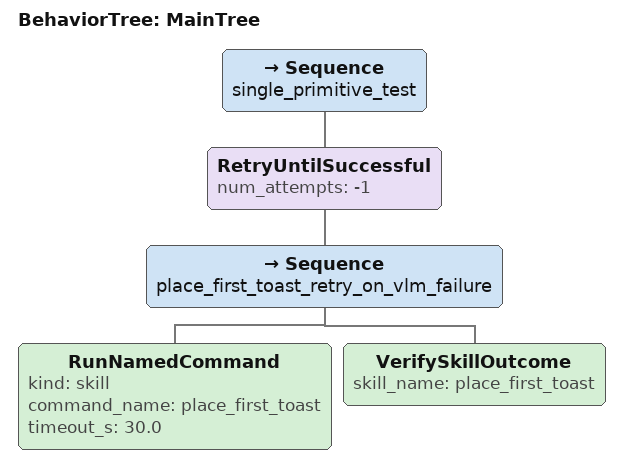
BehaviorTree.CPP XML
<root BTCPP_format="4" main_tree_to_execute="MainTree">
  <!-- MainTree is the entry point loaded by sandwich_bt_runner. -->
  <BehaviorTree ID="MainTree">
    <!-- A single sequence keeps the shape consistent with the full tree. -->
    <Sequence name="single_primitive_test">
      <!-- Retry until the verifier confirms the first toast is on the plate. -->
      <RetryUntilSuccessful num_attempts="-1">
        <Sequence name="place_first_toast_retry_on_vlm_failure">
          <RunNamedCommand kind="skill" command_name="place_first_toast" timeout_s="30.0"/>
          <VerifySkillOutcome skill_name="place_first_toast"/>
        </Sequence>
      </RetryUntilSuccessful>
    </Sequence>
  </BehaviorTree>
</root>
